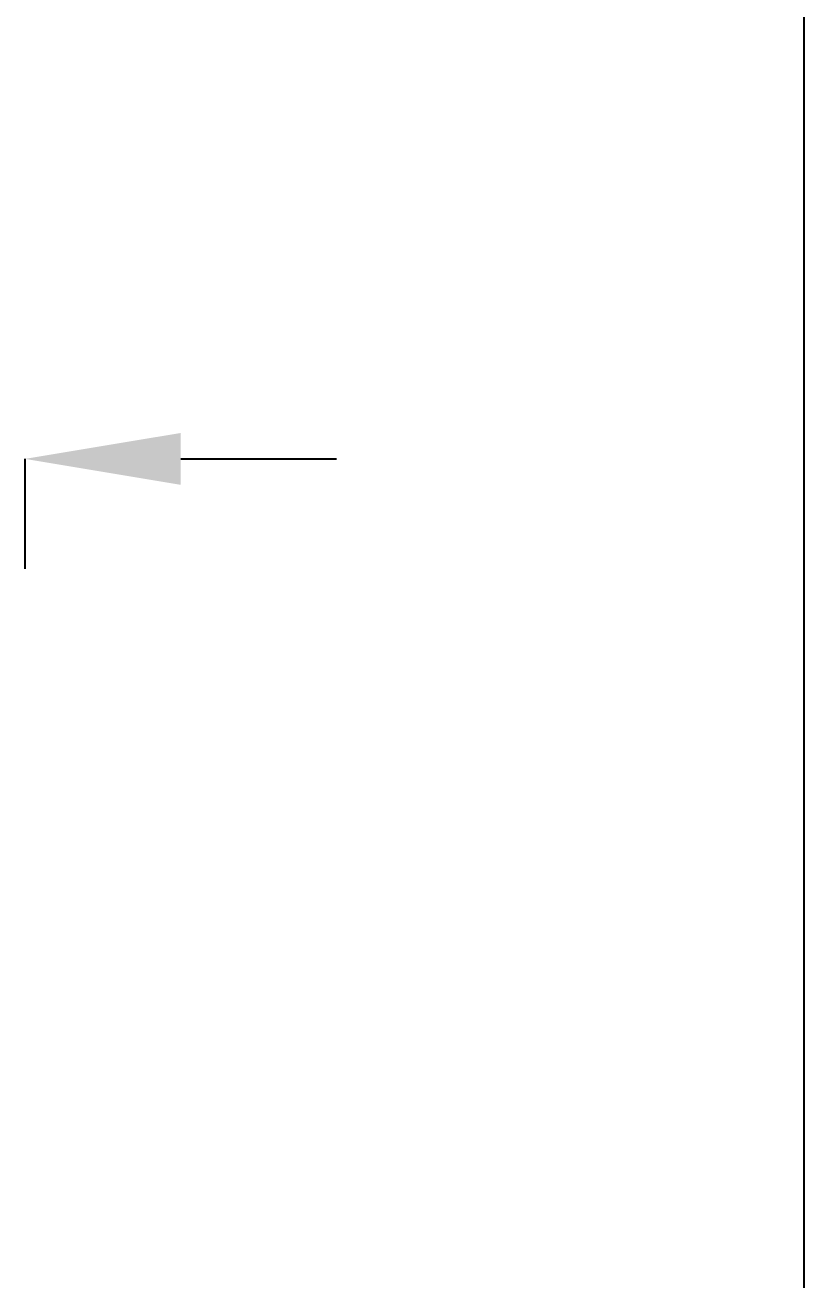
# Model space of a CAD drawing. Header units: millimetres. Extents: x 3267 to 5677, y -4731 to 2600.
# Drawn here: x 4801.2 to 4841.2, y -169.4 to -104.9 of the extents above; entities that cross this region are included whole.
import ezdxf

# ---------------------------------------------------------------- set-up
doc = ezdxf.new("R2010")
doc.units = ezdxf.units.MM
doc.header["$LTSCALE"] = 16.335
doc.header["$PDMODE"] = 3
doc.header["$PDSIZE"] = 0.3125
doc.layers.get('0').update_dxf_attribs({"linetype": 'CONTINUOUS'})
doc.layers.get('Defpoints').update_dxf_attribs({"linetype": 'CONTINUOUS'})
doc.styles.get("Standard").update_dxf_attribs({"font": 'txt', "width": 0.8})
doc.dimstyles.get("Standard").update_dxf_attribs({"dimtxt": 0.15625, "dimasz": 0.1875, "dimexe": 0.125, "dimexo": 0.0625, "dimtad": 0, "dimtih": 1, "dimtoh": 1, "dimdsep": 46, "dimtxsty": 'Standard', "dimcen": 0.09, "dimadec": 0, "dimazin": 0, "dimtp": 0.01, "dimtm": 0.01, "dimtfac": 1, "dimtofl": 0, "dimtmove": 0, "dimatfit": 3, "dimfxl": 0, "dimtolj": 1, "dimarcsym": 0})

# ---------------------------------------------------------------- blocks, each defined once
blk = doc.blocks.new('*D193')
at = {"color": 4, "lineweight": -2}
for p, q in [((4765.176, -127.215), (4757.176, -127.215)), ((4773.176, -145.076), (4773.176, -127.215)), ((4801.176, -132.858), (4801.176, -127.215)), ((4809.176, -127.215), (4817.176, -127.215))]:
    blk.add_line(p, q, dxfattribs=at)
at = {"color": 4}
for points in [[(4765.176, -125.882), (4765.176, -128.548), (4773.176, -127.215)], [(4809.176, -125.882), (4809.176, -128.548), (4801.176, -127.215)]]:
    blk.add_solid(points, dxfattribs=at)
at = {"layer": 'Defpoints', "color": 0}
for p in [(4801.176, -127.215), (4801.176, -132.858), (4773.176, -145.076)]:
    blk.add_point(p, dxfattribs=at)
at = {"color": 6, "insert": (4790.114, -127.215), "char_height": 8, "attachment_point": 5}
blk.add_mtext('\\A1;28.00', dxfattribs=at)

msp = doc.modelspace()

# ---------------------------------------------------------------- linework, layer by layer
msp.add_lwpolyline([(4247.856, 24.761), (4841.191, 24.761), (4841.191, -450.887), (4247.856, -450.887)], close=True)

# ---------------------------------------------------------------- dimensions: what is measured, and where the dimension line sits
dim = msp.add_linear_dim(base=(4801.176, -127.215), p1=(4773.176, -145.076), p2=(4801.176, -132.858), dimstyle='Standard', override={"dimtxt": 8, "dimasz": 8, "dimexe": 0, "dimexo": 0, "dimgap": 0, "dimtih": 0, "dimtoh": 0, "dimzin": 0, "dimcen": 0, "dimclrd": 4, "dimclre": 4, "dimclrt": 6, "dimadec": 2, "dimtp": 0, "dimtm": 0, "dimtzin": 0})
dim.commit()
dim.dimension.update_dxf_attribs({"geometry": '*D193', "text_midpoint": (4790.114, -127.215), "dimtype": 160})

doc.saveas('drawing.dxf')
